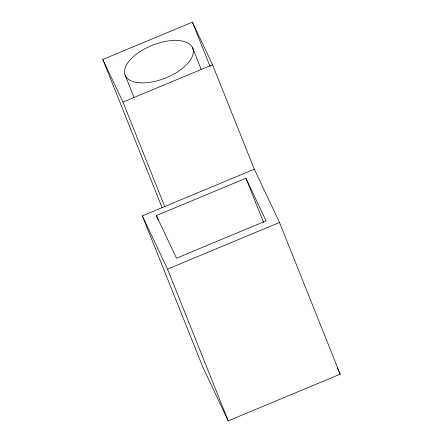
<?xml version="1.0" encoding="UTF-8"?>
<svg xmlns="http://www.w3.org/2000/svg" width="443" height="443" viewBox="0 0 443 443"><rect width="100%" height="100%" fill="white"/><g stroke="black" fill="none" stroke-linecap="round" stroke-linejoin="round"><path stroke-width="0.66" d="M162.149 207.795L102.826 59.478L192.389 22.15L212.535 64.756L254.31 169.198L279.483 222.452L340.174 374.191L228.217 420.85L203.038 367.596L142.347 215.857L254.31 169.198M102.826 59.478L122.966 102.084L212.535 64.756M156.357 215.575L245.92 178.247L266.066 220.852L176.497 258.175L156.357 215.575L158.145 220.055M142.347 215.857L167.526 269.111L279.483 222.452M337.234 367.967L340.174 374.191M192.389 22.15L210.109 66.45M245.92 178.247L263.591 222.419M192.5 47.65L201.233 69.485M125.325 75.648L134.057 97.477M122.966 102.084L164.741 206.527M167.526 269.111L228.217 420.85M140.503 82.847A36.398 17.648 -21.8 0 0 193.314 52.263A36.398 17.648 -21.8 0 0 142.923 49.843A36.398 17.648 -21.8 0 0 140.503 82.847"/></g></svg>
